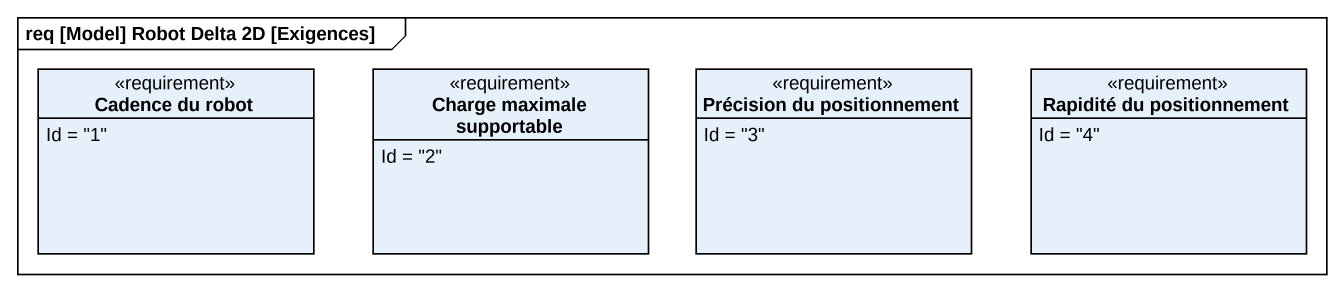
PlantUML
@startuml
mainframe req [Model] Robot Delta 2D [Exigences]
hide circle
hide empty members
class "Cadence du robot" as Cadence_du_robot <<requirement>> {
  Id = "1"
}
class "Charge maximale supportable" as Charge_maximale_supportable <<requirement>> {
  Id = "2"
}
class "Précision du positionnement" as Précision_du_positionnement <<requirement>> {
  Id = "3"
}
class "Rapidité du positionnement" as Rapidité_du_positionnement <<requirement>> {
  Id = "4"
}
@enduml
